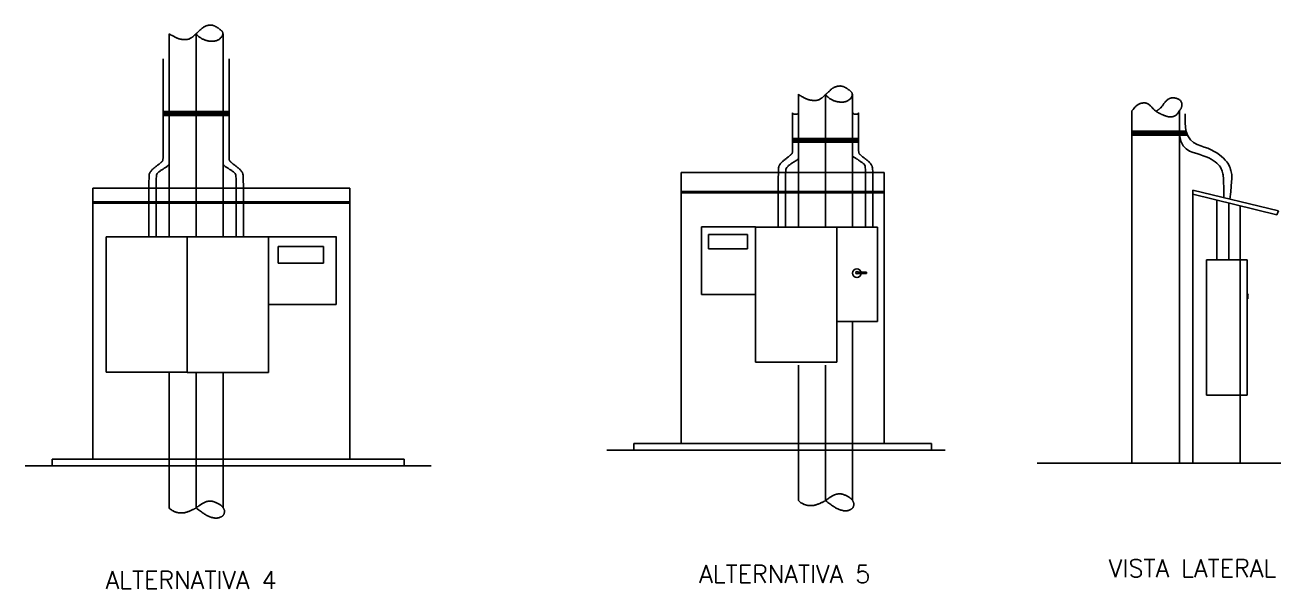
# Model space of a CAD drawing. Extents: x 0 to 422, y 0 to 49.
# Drawn here: x 0.3392 to 0.5248, y 0.4302 to 0.5134 of the extents above; entities that cross this region are included whole.
import ezdxf

# ---------------------------------------------------------------- set-up
doc = ezdxf.new("R2010")
doc.units = 0
doc.header["$LTSCALE"] = 100
doc.header["$MEASUREMENT"] = 0
doc.linetypes.add('DASHED', pattern=[0.75, 0.5, -0.25])
doc.layers.get('0').update_dxf_attribs({"linetype": 'CONTINUOUS'})
doc.styles.add('ROMANS', font='ROMANS.shx', dxfattribs={"height": 250})

msp = doc.modelspace()

# ---------------------------------------------------------------- linework, layer by layer
for p, q in [((0.3605, 0.48933), (0.3605, 0.51213)), ((0.3645, 0.48933), (0.3645, 0.51213)), ((0.3685, 0.48938), (0.3685, 0.51213)), ((0.4535, 0.4916), (0.4535, 0.5032)), ((0.4575, 0.49166), (0.4575, 0.5032)), ((0.4615, 0.49178), (0.4615, 0.5032)), ((0.36938, 0.50066), (0.35962, 0.50066)), ((0.36938, 0.50046), (0.35962, 0.50046)), ((0.36938, 0.50026), (0.35962, 0.50026)), ((0.36938, 0.50006), (0.35962, 0.50006)), ((0.50279, 0.44874), (0.50279, 0.50074)), ((0.50979, 0.50074), (0.50979, 0.44874)), ((0.50277, 0.49776), (0.51079, 0.49776)), ((0.50277, 0.49756), (0.51086, 0.49756)), ((0.50277, 0.49736), (0.51093, 0.49736)), ((0.4624, 0.49669), (0.45265, 0.4967)), ((0.4624, 0.49649), (0.45265, 0.4965)), ((0.4624, 0.49629), (0.45265, 0.4963)), ((0.4624, 0.49609), (0.45265, 0.4961)), ((0.50277, 0.49716), (0.51099, 0.49716)), ((0.43617, 0.45164), (0.43617, 0.49164)), ((0.43617, 0.49164), (0.46617, 0.49164)), ((0.43617, 0.49164), (0.43617, 0.48884)), ((0.46617, 0.49164), (0.46617, 0.45164)), ((0.38723, 0.48933), (0.34923, 0.48933)), ((0.34923, 0.48933), (0.34923, 0.44933)), ((0.38723, 0.44933), (0.38723, 0.48933)), ((0.43617, 0.48884), (0.46617, 0.48884)), ((0.43617, 0.48864), (0.46617, 0.48864)), ((0.43617, 0.48864), (0.43617, 0.48364)), ((0.51179, 0.48905), (0.52445, 0.48597)), ((0.51179, 0.48843), (0.51179, 0.48905)), ((0.51179, 0.44874), (0.51179, 0.48843)), ((0.51179, 0.48843), (0.52421, 0.48541)), ((0.38723, 0.48733), (0.34923, 0.48733)), ((0.38723, 0.48713), (0.34923, 0.48713)), ((0.34923, 0.48713), (0.34923, 0.48213)), ((0.51879, 0.44874), (0.51879, 0.48674)), ((0.52445, 0.48597), (0.52421, 0.48541)), ((0.43917, 0.47364), (0.43917, 0.48364)), ((0.43917, 0.48364), (0.44717, 0.48364)), ((0.44021, 0.4825), (0.44021, 0.48038)), ((0.44596, 0.48249), (0.44021, 0.48249)), ((0.44021, 0.48249), (0.44021, 0.48192)), ((0.44596, 0.48038), (0.44596, 0.48249)), ((0.46517, 0.48357), (0.44715, 0.48357)), ((0.44717, 0.48364), (0.44717, 0.47364)), ((0.44717, 0.48364), (0.44717, 0.47364)), ((0.45917, 0.46964), (0.45917, 0.48357)), ((0.46517, 0.46964), (0.46517, 0.48357)), ((0.35119, 0.48213), (0.36319, 0.48213)), ((0.35119, 0.48213), (0.35119, 0.46217)), ((0.36319, 0.48213), (0.36319, 0.46213)), ((0.36319, 0.48213), (0.38525, 0.48213)), ((0.37519, 0.47213), (0.37519, 0.48213)), ((0.38334, 0.4807), (0.37664, 0.4807)), ((0.37664, 0.4807), (0.37664, 0.47978)), ((0.38334, 0.47824), (0.38334, 0.4807)), ((0.38519, 0.47213), (0.38519, 0.48213)), ((0.37664, 0.48036), (0.37664, 0.47824)), ((0.44021, 0.48038), (0.44596, 0.48038)), ((0.37664, 0.47824), (0.38334, 0.47824)), ((0.46228, 0.47694), (0.46356, 0.47694)), ((0.46356, 0.47694), (0.46356, 0.47675)), ((0.51979, 0.47874), (0.51879, 0.47874)), ((0.51979, 0.45874), (0.51979, 0.47874)), ((0.46356, 0.47675), (0.46229, 0.47675)), ((0.44717, 0.47364), (0.43917, 0.47364)), ((0.44717, 0.47364), (0.44717, 0.46364)), ((0.51979, 0.47373), (0.51989, 0.47373)), ((0.51989, 0.47373), (0.51989, 0.47301)), ((0.51989, 0.47355), (0.51999, 0.4735)), ((0.51998, 0.47347), (0.51989, 0.4735)), ((0.51999, 0.4735), (0.51998, 0.47347)), ((0.37519, 0.46213), (0.37519, 0.47213)), ((0.37519, 0.47213), (0.38519, 0.47213)), ((0.51989, 0.47301), (0.51979, 0.47301)), ((0.45917, 0.46364), (0.45917, 0.46964)), ((0.45917, 0.46964), (0.46517, 0.46964)), ((0.35119, 0.46217), (0.36315, 0.46217)), ((0.36319, 0.46213), (0.37519, 0.46213)), ((0.44717, 0.46364), (0.45917, 0.46364)), ((0.51879, 0.44874), (0.51879, 0.45874)), ((0.51879, 0.45874), (0.51979, 0.45874)), ((0.42917, 0.45164), (0.47317, 0.45164)), ((0.42917, 0.45164), (0.43617, 0.45164)), ((0.42917, 0.45064), (0.42917, 0.45164)), ((0.45517, 0.45164), (0.45217, 0.45164)), ((0.45917, 0.45164), (0.45817, 0.45164)), ((0.46617, 0.45164), (0.46017, 0.45164)), ((0.47317, 0.45164), (0.47317, 0.45064)), ((0.39523, 0.44933), (0.34323, 0.44933)), ((0.34323, 0.44933), (0.34323, 0.44833)), ((0.39523, 0.44933), (0.38723, 0.44933)), ((0.39523, 0.44833), (0.39523, 0.44933)), ((0.42517, 0.45064), (0.47517, 0.45064)), ((0.42517, 0.45064), (0.42917, 0.45064)), ((0.33923, 0.44833), (0.39923, 0.44833)), ((0.39923, 0.44833), (0.39523, 0.44833)), ((0.48879, 0.44874), (0.52479, 0.44874)), ((0.48879, 0.44874), (0.50279, 0.44874)), ((0.50979, 0.44874), (0.51179, 0.44874)), ((0.51179, 0.44874), (0.51879, 0.44874))]:
    msp.add_line(p, q)
at = {"linetype": 'DASHED'}
for p, q in [((0.4615, 0.49046), (0.4615, 0.49178)), ((0.4505, 0.49023), (0.4505, 0.48357)), ((0.4516, 0.49164), (0.4516, 0.48357)), ((0.4535, 0.49041), (0.4535, 0.4916)), ((0.4535, 0.48357), (0.4535, 0.49041)), ((0.4575, 0.49041), (0.4575, 0.49166)), ((0.4575, 0.48357), (0.4575, 0.49041)), ((0.4615, 0.48357), (0.4615, 0.49046)), ((0.46341, 0.49164), (0.46341, 0.48357)), ((0.46451, 0.49023), (0.46451, 0.48357)), ((0.3575, 0.48915), (0.3575, 0.48213)), ((0.35859, 0.48915), (0.35859, 0.48213)), ((0.3605, 0.48213), (0.3605, 0.48933)), ((0.3645, 0.48213), (0.3645, 0.48933)), ((0.3685, 0.48213), (0.3685, 0.48938)), ((0.37041, 0.48915), (0.37041, 0.48213)), ((0.3715, 0.48915), (0.3715, 0.48213)), ((0.51379, 0.47874), (0.51379, 0.45876)), ((0.51879, 0.47874), (0.51379, 0.47874)), ((0.51712, 0.47874), (0.51512, 0.47874)), ((0.4615, 0.46964), (0.4615, 0.44319)), ((0.3605, 0.46211), (0.3605, 0.44211)), ((0.3645, 0.46211), (0.3645, 0.44211)), ((0.3685, 0.46211), (0.3685, 0.44211)), ((0.4535, 0.46319), (0.4535, 0.44319)), ((0.4575, 0.46319), (0.4575, 0.44319)), ((0.51379, 0.45876), (0.51862, 0.45876))]:
    msp.add_line(p, q, dxfattribs=at)
for points in [[(0.3605, 0.51213), (0.36067, 0.51203), (0.36082, 0.51195), (0.36095, 0.51188), (0.36106, 0.51181), (0.36116, 0.51176), (0.36124, 0.51172), (0.36132, 0.51168), (0.36139, 0.51164), (0.36147, 0.5116), (0.36154, 0.51156), (0.36162, 0.51153), (0.36169, 0.51149), (0.36177, 0.51146), (0.36185, 0.51143), (0.36193, 0.5114), (0.36202, 0.51138), (0.3621, 0.51136), (0.36219, 0.51134), (0.36228, 0.51133), (0.36237, 0.51131), (0.36246, 0.5113), (0.36255, 0.5113), (0.36264, 0.51129), (0.36273, 0.51129), (0.36281, 0.51128), (0.36289, 0.51128), (0.36297, 0.51128), (0.36305, 0.51129), (0.36313, 0.51129), (0.36321, 0.5113), (0.36328, 0.51132), (0.36336, 0.51134), (0.36343, 0.51136), (0.36351, 0.51139), (0.36359, 0.51143), (0.36366, 0.51146), (0.36373, 0.51151), (0.3638, 0.51155), (0.36387, 0.51159), (0.36393, 0.51164), (0.36399, 0.51169), (0.36405, 0.51173), (0.3641, 0.51178), (0.36415, 0.51182), (0.36419, 0.51187), (0.36423, 0.51191), (0.36427, 0.51194), (0.3643, 0.51198), (0.36433, 0.512), (0.36436, 0.51203), (0.36439, 0.51205), (0.36442, 0.51207), (0.36444, 0.5121), (0.36447, 0.51212), (0.3645, 0.51214), (0.36452, 0.51216), (0.36456, 0.51219), (0.36459, 0.51222), (0.36462, 0.51226), (0.36466, 0.51229), (0.3647, 0.51233), (0.36475, 0.51237), (0.36479, 0.51241), (0.36484, 0.51246), (0.36489, 0.51251), (0.36494, 0.51256), (0.365, 0.51261), (0.36505, 0.51266), (0.36511, 0.51271), (0.36517, 0.51277), (0.36523, 0.51282), (0.36529, 0.51287), (0.36535, 0.51292), (0.36541, 0.51297), (0.36547, 0.51302), (0.36553, 0.51307), (0.36559, 0.51311), (0.36566, 0.51316), (0.36572, 0.51319), (0.36579, 0.51323), (0.36586, 0.51326), (0.36594, 0.51329), (0.36601, 0.51331), (0.36609, 0.51334), (0.36617, 0.51335), (0.36624, 0.51337), (0.36632, 0.51338), (0.36639, 0.51339), (0.36646, 0.5134), (0.36653, 0.51341), (0.3666, 0.51341), (0.36667, 0.51341), (0.36673, 0.51341), (0.3668, 0.5134), (0.36686, 0.51339), (0.36693, 0.51338), (0.36699, 0.51336), (0.36706, 0.51334), (0.36712, 0.51332), (0.36719, 0.51329), (0.36725, 0.51326), (0.36732, 0.51323), (0.36738, 0.5132), (0.36744, 0.51317), (0.3675, 0.51314), (0.36756, 0.5131), (0.36762, 0.51307), (0.36768, 0.51303), (0.36774, 0.51299), (0.36779, 0.51295), (0.36785, 0.51291), (0.36791, 0.51287), (0.36797, 0.51282), (0.36802, 0.51278), (0.36808, 0.51273), (0.36814, 0.51269), (0.36819, 0.51264), (0.36824, 0.51259), (0.36828, 0.51255), (0.36832, 0.5125), (0.36836, 0.51245), (0.36838, 0.51241), (0.36841, 0.51236), (0.36843, 0.51231), (0.36844, 0.51226), (0.36844, 0.51221), (0.36844, 0.51216), (0.36844, 0.5121), (0.36843, 0.51204), (0.36841, 0.51198), (0.36839, 0.51192), (0.36837, 0.51185), (0.36833, 0.51179), (0.36829, 0.51172), (0.36825, 0.51166), (0.3682, 0.51159), (0.36815, 0.51153), (0.36809, 0.51147), (0.36802, 0.51142), (0.36795, 0.51136), (0.36788, 0.51131), (0.36781, 0.51126), (0.36773, 0.51122), (0.36765, 0.51118), (0.36757, 0.51114), (0.36749, 0.51111), (0.3674, 0.51109), (0.36732, 0.51107), (0.36723, 0.51105), (0.36713, 0.51104), (0.36703, 0.51103), (0.36693, 0.51103), (0.36683, 0.51103), (0.36672, 0.51103), (0.36661, 0.51104), (0.36649, 0.51105), (0.36638, 0.51106), (0.36627, 0.51108), (0.36617, 0.5111), (0.36606, 0.51112), (0.36597, 0.51115), (0.36588, 0.51118), (0.36579, 0.51121), (0.36571, 0.51124), (0.36562, 0.51128), (0.36554, 0.51132), (0.36545, 0.51136), (0.36536, 0.5114), (0.36527, 0.51145), (0.36518, 0.51151), (0.36507, 0.51157), (0.36497, 0.51165), (0.36486, 0.51174), (0.36474, 0.51185), (0.36462, 0.51198), (0.3645, 0.51213)], [(0.3575, 0.48915), (0.35751, 0.48984), (0.35753, 0.49037), (0.35754, 0.49077), (0.35755, 0.49106), (0.35757, 0.49126), (0.35758, 0.49139), (0.35761, 0.49148), (0.35763, 0.49155), (0.35766, 0.49161), (0.3577, 0.49168), (0.35774, 0.49174), (0.35778, 0.4918), (0.35783, 0.49187), (0.35789, 0.49193), (0.35795, 0.492), (0.35801, 0.49207), (0.35808, 0.49213), (0.35815, 0.49219), (0.35823, 0.49226), (0.3583, 0.49232), (0.35838, 0.49239), (0.35846, 0.49245), (0.35855, 0.49252), (0.35863, 0.49258), (0.35871, 0.49264), (0.35879, 0.49271), (0.35887, 0.49277), (0.35894, 0.49283), (0.35902, 0.49289), (0.35908, 0.49294), (0.35914, 0.49299), (0.35919, 0.49303), (0.35924, 0.49307), (0.35927, 0.4931), (0.35931, 0.49313), (0.35933, 0.49316), (0.35936, 0.49318), (0.35938, 0.4932), (0.3594, 0.49322), (0.35942, 0.49324), (0.35944, 0.49326), (0.35946, 0.49329), (0.35948, 0.49331), (0.35951, 0.49334), (0.35953, 0.49336), (0.35955, 0.49339), (0.35957, 0.49342), (0.35958, 0.49346), (0.35959, 0.49353), (0.35961, 0.49386), (0.35961, 0.4947), (0.35962, 0.49631), (0.35962, 0.49894), (0.35963, 0.50284), (0.35963, 0.50827), (0.35963, 0.50845)], [(0.3715, 0.48915), (0.37149, 0.48984), (0.37147, 0.49037), (0.37146, 0.49077), (0.37145, 0.49106), (0.37143, 0.49126), (0.37142, 0.49139), (0.37139, 0.49148), (0.37137, 0.49155), (0.37134, 0.49161), (0.3713, 0.49168), (0.37126, 0.49174), (0.37122, 0.4918), (0.37117, 0.49187), (0.37111, 0.49193), (0.37105, 0.492), (0.37099, 0.49207), (0.37092, 0.49213), (0.37085, 0.49219), (0.37077, 0.49226), (0.3707, 0.49232), (0.37062, 0.49239), (0.37054, 0.49245), (0.37045, 0.49252), (0.37037, 0.49258), (0.37029, 0.49264), (0.37021, 0.49271), (0.37013, 0.49277), (0.37005, 0.49283), (0.36998, 0.49289), (0.36992, 0.49294), (0.36986, 0.49299), (0.36981, 0.49303), (0.36976, 0.49307), (0.36973, 0.4931), (0.36969, 0.49313), (0.36967, 0.49316), (0.36964, 0.49318), (0.36962, 0.4932), (0.3696, 0.49322), (0.36958, 0.49324), (0.36956, 0.49326), (0.36954, 0.49329), (0.36952, 0.49331), (0.36949, 0.49334), (0.36947, 0.49336), (0.36945, 0.49339), (0.36943, 0.49342), (0.36942, 0.49346), (0.3694, 0.49353), (0.36939, 0.49386), (0.36939, 0.4947), (0.36938, 0.49631), (0.36938, 0.49894), (0.36937, 0.50284), (0.36937, 0.50827), (0.36937, 0.50845)], [(0.45352, 0.50314), (0.45369, 0.50304), (0.45384, 0.50295), (0.45397, 0.50288), (0.45408, 0.50282), (0.45418, 0.50277), (0.45426, 0.50272), (0.45434, 0.50268), (0.45441, 0.50264), (0.45449, 0.50261), (0.45456, 0.50257), (0.45463, 0.50253), (0.45471, 0.5025), (0.45479, 0.50247), (0.45487, 0.50244), (0.45495, 0.50241), (0.45503, 0.50238), (0.45512, 0.50236), (0.45521, 0.50235), (0.4553, 0.50233), (0.45539, 0.50232), (0.45548, 0.50231), (0.45557, 0.5023), (0.45566, 0.5023), (0.45575, 0.50229), (0.45583, 0.50229), (0.45591, 0.50229), (0.45599, 0.50229), (0.45607, 0.50229), (0.45615, 0.5023), (0.45623, 0.50231), (0.4563, 0.50232), (0.45638, 0.50234), (0.45645, 0.50237), (0.45653, 0.5024), (0.45661, 0.50243), (0.45668, 0.50247), (0.45675, 0.50251), (0.45682, 0.50256), (0.45689, 0.5026), (0.45695, 0.50265), (0.45701, 0.50269), (0.45707, 0.50274), (0.45712, 0.50278), (0.45717, 0.50283), (0.45721, 0.50287), (0.45725, 0.50291), (0.45729, 0.50295), (0.45732, 0.50298), (0.45735, 0.50301), (0.45738, 0.50304), (0.45741, 0.50306), (0.45744, 0.50308), (0.45746, 0.5031), (0.45749, 0.50312), (0.45751, 0.50315), (0.45754, 0.50317), (0.45757, 0.5032), (0.45761, 0.50323), (0.45764, 0.50326), (0.45768, 0.5033), (0.45772, 0.50334), (0.45776, 0.50338), (0.45781, 0.50342), (0.45786, 0.50347), (0.45791, 0.50352), (0.45796, 0.50356), (0.45802, 0.50362), (0.45807, 0.50367), (0.45813, 0.50372), (0.45819, 0.50377), (0.45825, 0.50383), (0.45831, 0.50388), (0.45837, 0.50393), (0.45843, 0.50398), (0.45849, 0.50403), (0.45855, 0.50408), (0.45861, 0.50412), (0.45868, 0.50416), (0.45874, 0.5042), (0.45881, 0.50424), (0.45888, 0.50427), (0.45896, 0.5043), (0.45903, 0.50432), (0.45911, 0.50434), (0.45919, 0.50436), (0.45926, 0.50438), (0.45934, 0.50439), (0.45941, 0.5044), (0.45948, 0.50441), (0.45955, 0.50441), (0.45962, 0.50442), (0.45969, 0.50442), (0.45975, 0.50441), (0.45982, 0.50441), (0.45988, 0.5044), (0.45995, 0.50438), (0.46001, 0.50437), (0.46008, 0.50435), (0.46014, 0.50433), (0.46021, 0.5043), (0.46027, 0.50427), (0.46034, 0.50424), (0.4604, 0.50421), (0.46046, 0.50418), (0.46052, 0.50414), (0.46058, 0.50411), (0.46064, 0.50407), (0.4607, 0.50404), (0.46076, 0.504), (0.46081, 0.50396), (0.46087, 0.50392), (0.46093, 0.50387), (0.46099, 0.50383), (0.46104, 0.50379), (0.4611, 0.50374), (0.46115, 0.50369), (0.46121, 0.50365), (0.46126, 0.5036), (0.4613, 0.50355), (0.46134, 0.50351), (0.46137, 0.50346), (0.4614, 0.50341), (0.46143, 0.50337), (0.46144, 0.50332), (0.46146, 0.50327), (0.46146, 0.50322), (0.46146, 0.50316), (0.46146, 0.50311), (0.46145, 0.50305), (0.46143, 0.50299), (0.46141, 0.50292), (0.46138, 0.50286), (0.46135, 0.50279), (0.46131, 0.50273), (0.46127, 0.50266), (0.46122, 0.5026), (0.46117, 0.50254), (0.46111, 0.50248), (0.46104, 0.50242), (0.46097, 0.50237), (0.4609, 0.50232), (0.46083, 0.50227), (0.46075, 0.50222), (0.46067, 0.50219), (0.46059, 0.50215), (0.46051, 0.50212), (0.46042, 0.50209), (0.46034, 0.50207), (0.46024, 0.50206), (0.46015, 0.50204), (0.46005, 0.50204), (0.45995, 0.50203), (0.45985, 0.50203), (0.45974, 0.50204), (0.45962, 0.50204), (0.45951, 0.50206), (0.4594, 0.50207), (0.45929, 0.50209), (0.45919, 0.50211), (0.45908, 0.50213), (0.45899, 0.50216), (0.4589, 0.50218), (0.45881, 0.50221), (0.45873, 0.50225), (0.45864, 0.50228), (0.45856, 0.50232), (0.45847, 0.50237), (0.45838, 0.50241), (0.45829, 0.50246), (0.45819, 0.50252), (0.45809, 0.50258), (0.45799, 0.50266), (0.45788, 0.50275), (0.45776, 0.50286), (0.45764, 0.50299), (0.45752, 0.50314)], [(0.50279, 0.50074), (0.50296, 0.50097), (0.50311, 0.50115), (0.50323, 0.50129), (0.50334, 0.50141), (0.50342, 0.50149), (0.5035, 0.50156), (0.50357, 0.50161), (0.50364, 0.50166), (0.50371, 0.5017), (0.50378, 0.50173), (0.50385, 0.50177), (0.50392, 0.5018), (0.50399, 0.50182), (0.50407, 0.50185), (0.50416, 0.50187), (0.50425, 0.50188), (0.50434, 0.5019), (0.50444, 0.50191), (0.50454, 0.50192), (0.50464, 0.50192), (0.50474, 0.50191), (0.50484, 0.5019), (0.50494, 0.50187), (0.50504, 0.50184), (0.50513, 0.5018), (0.50522, 0.50175), (0.5053, 0.50169), (0.50538, 0.50162), (0.50545, 0.50155), (0.50553, 0.50148), (0.5056, 0.50141), (0.50566, 0.50134), (0.50572, 0.50127), (0.50578, 0.50121), (0.50584, 0.50114), (0.5059, 0.50108), (0.50596, 0.50102), (0.50602, 0.50097), (0.50608, 0.50091), (0.50614, 0.50086), (0.5062, 0.5008), (0.50627, 0.50075), (0.50633, 0.5007), (0.5064, 0.50065), (0.50647, 0.50061), (0.50654, 0.50056), (0.50661, 0.50052), (0.50668, 0.50048), (0.50674, 0.50044), (0.50681, 0.5004), (0.50688, 0.50036), (0.50695, 0.50033), (0.50703, 0.5003), (0.5071, 0.50026), (0.50717, 0.50023), (0.50724, 0.5002), (0.50731, 0.50017), (0.50739, 0.50014), (0.50746, 0.5001), (0.50753, 0.50007), (0.5076, 0.50005), (0.50768, 0.50002), (0.50775, 0.49999), (0.50782, 0.49997), (0.50789, 0.49995), (0.50795, 0.49993), (0.50802, 0.49992), (0.50809, 0.4999), (0.50815, 0.49989), (0.50821, 0.49988), (0.50827, 0.49988), (0.50833, 0.49987), (0.50838, 0.49987), (0.50843, 0.49986), (0.50849, 0.49986), (0.50854, 0.49986), (0.5086, 0.49986), (0.50865, 0.49987), (0.50871, 0.49988), (0.50877, 0.49989), (0.50883, 0.4999), (0.5089, 0.49991), (0.50896, 0.49993), (0.50903, 0.49996), (0.5091, 0.49999), (0.50917, 0.50002), (0.50924, 0.50007), (0.50931, 0.50012), (0.50937, 0.50018), (0.50944, 0.50024), (0.5095, 0.50032), (0.50956, 0.50039), (0.50961, 0.50047), (0.50967, 0.50055), (0.50972, 0.50063), (0.50977, 0.50071), (0.50982, 0.50078), (0.50987, 0.50085), (0.50992, 0.50092), (0.50996, 0.50098), (0.51, 0.50105), (0.51004, 0.50112), (0.51007, 0.50118), (0.5101, 0.50125), (0.51013, 0.50133), (0.51015, 0.5014), (0.51016, 0.50147), (0.51018, 0.50155), (0.51018, 0.50163), (0.51018, 0.5017), (0.51017, 0.50178), (0.51016, 0.50186), (0.51014, 0.50193), (0.51012, 0.502), (0.51008, 0.50207), (0.51004, 0.50214), (0.51, 0.5022), (0.50994, 0.50227), (0.50988, 0.50232), (0.50982, 0.50238), (0.50975, 0.50242), (0.50967, 0.50247), (0.50959, 0.50251), (0.5095, 0.50254), (0.50941, 0.50257), (0.50933, 0.5026), (0.50924, 0.50262), (0.50916, 0.50264), (0.50908, 0.50265), (0.50901, 0.50266), (0.50894, 0.50267), (0.50887, 0.50267), (0.5088, 0.50267), (0.50874, 0.50267), (0.50867, 0.50266), (0.50861, 0.50265), (0.50855, 0.50264), (0.50849, 0.50263), (0.50843, 0.50261), (0.50837, 0.50259), (0.50831, 0.50256), (0.50825, 0.50253), (0.50819, 0.5025), (0.50813, 0.50245), (0.50806, 0.50241), (0.508, 0.50236), (0.50794, 0.5023), (0.50788, 0.50224), (0.50781, 0.50218), (0.50775, 0.50211), (0.50769, 0.50204), (0.50763, 0.50197), (0.50756, 0.50189), (0.5075, 0.50182), (0.50744, 0.50174), (0.50739, 0.50166), (0.50733, 0.50158), (0.50728, 0.50151), (0.50722, 0.50144), (0.50718, 0.50138), (0.50713, 0.50132), (0.50708, 0.50126), (0.50704, 0.50122), (0.507, 0.50117), (0.50695, 0.50113), (0.50691, 0.50109), (0.50687, 0.50105), (0.50682, 0.50101), (0.50677, 0.50097), (0.50672, 0.50093), (0.50667, 0.50089), (0.50662, 0.50086), (0.50657, 0.50083), (0.50652, 0.5008), (0.50647, 0.50077), (0.50642, 0.50076)], [(0.4505, 0.49023), (0.45052, 0.49092), (0.45053, 0.49145), (0.45054, 0.49185), (0.45056, 0.49214), (0.45057, 0.49234), (0.45059, 0.49247), (0.45061, 0.49256), (0.45064, 0.49263), (0.45067, 0.49269), (0.4507, 0.49275), (0.45074, 0.49282), (0.45079, 0.49288), (0.45084, 0.49295), (0.45089, 0.49301), (0.45095, 0.49308), (0.45101, 0.49314), (0.45108, 0.49321), (0.45115, 0.49327), (0.45123, 0.49334), (0.45131, 0.4934), (0.45139, 0.49347), (0.45147, 0.49353), (0.45155, 0.4936), (0.45163, 0.49366), (0.45172, 0.49372), (0.4518, 0.49379), (0.45187, 0.49385), (0.45195, 0.49391), (0.45202, 0.49397), (0.45209, 0.49402), (0.45215, 0.49407), (0.4522, 0.49411), (0.45224, 0.49415), (0.45228, 0.49418), (0.45231, 0.49421), (0.45234, 0.49423), (0.45236, 0.49426), (0.45238, 0.49428), (0.4524, 0.4943), (0.45242, 0.49432), (0.45244, 0.49434), (0.45247, 0.49437), (0.45249, 0.49439), (0.45251, 0.49442), (0.45253, 0.49444), (0.45255, 0.49447), (0.45257, 0.4945), (0.45259, 0.49453), (0.4526, 0.49461), (0.45261, 0.49494), (0.45262, 0.49578), (0.45262, 0.49739), (0.45263, 0.50001), (0.45263, 0.50044)], [(0.45263, 0.50044), (0.45269, 0.50039), (0.45274, 0.50034), (0.45279, 0.50031), (0.45283, 0.50028), (0.45287, 0.50027), (0.45291, 0.50025), (0.45294, 0.50025), (0.45298, 0.50024), (0.45301, 0.50024), (0.45305, 0.50024), (0.45308, 0.50024), (0.45312, 0.50024), (0.45315, 0.50024), (0.45318, 0.50025), (0.45321, 0.50025), (0.45324, 0.50026), (0.45327, 0.50026), (0.45329, 0.50027), (0.45331, 0.50027), (0.45333, 0.50028), (0.45335, 0.50029), (0.45337, 0.5003), (0.45338, 0.50031), (0.4534, 0.50033), (0.45341, 0.50034), (0.45343, 0.50036), (0.45344, 0.50037), (0.45345, 0.50039), (0.45347, 0.5004), (0.45348, 0.50042), (0.4535, 0.50043), (0.4535, 0.50044)], [(0.46151, 0.50044), (0.46157, 0.50039), (0.46162, 0.50034), (0.46167, 0.50031), (0.46171, 0.50028), (0.46175, 0.50027), (0.46179, 0.50025), (0.46182, 0.50025), (0.46186, 0.50024), (0.46189, 0.50024), (0.46193, 0.50024), (0.46196, 0.50024), (0.462, 0.50024), (0.46203, 0.50024), (0.46206, 0.50025), (0.46209, 0.50025), (0.46212, 0.50026), (0.46215, 0.50026), (0.46217, 0.50027), (0.46219, 0.50027), (0.46221, 0.50028), (0.46223, 0.50029), (0.46225, 0.5003), (0.46226, 0.50031), (0.46228, 0.50033), (0.46229, 0.50034), (0.4623, 0.50036), (0.46232, 0.50037), (0.46233, 0.50039), (0.46235, 0.5004), (0.46236, 0.50042), (0.46238, 0.50043), (0.46238, 0.50043)], [(0.46451, 0.49023), (0.46449, 0.49092), (0.46448, 0.49145), (0.46447, 0.49185), (0.46445, 0.49214), (0.46444, 0.49234), (0.46442, 0.49247), (0.4644, 0.49256), (0.46437, 0.49263), (0.46434, 0.49269), (0.46431, 0.49275), (0.46427, 0.49282), (0.46422, 0.49288), (0.46417, 0.49295), (0.46412, 0.49301), (0.46406, 0.49308), (0.46399, 0.49314), (0.46393, 0.49321), (0.46385, 0.49327), (0.46378, 0.49334), (0.4637, 0.4934), (0.46362, 0.49347), (0.46354, 0.49353), (0.46346, 0.4936), (0.46338, 0.49366), (0.46329, 0.49372), (0.46321, 0.49379), (0.46313, 0.49385), (0.46306, 0.49391), (0.46299, 0.49397), (0.46292, 0.49402), (0.46286, 0.49407), (0.46281, 0.49411), (0.46277, 0.49415), (0.46273, 0.49418), (0.4627, 0.49421), (0.46267, 0.49423), (0.46265, 0.49426), (0.46263, 0.49428), (0.46261, 0.4943), (0.46259, 0.49432), (0.46256, 0.49434), (0.46254, 0.49437), (0.46252, 0.49439), (0.4625, 0.49442), (0.46248, 0.49444), (0.46246, 0.49447), (0.46244, 0.4945), (0.46242, 0.49453), (0.46241, 0.49461), (0.4624, 0.49494), (0.46239, 0.49578), (0.46239, 0.49739), (0.46238, 0.50001), (0.46238, 0.50044)], [(0.51727, 0.48771), (0.51738, 0.48878), (0.51746, 0.48961), (0.51751, 0.49025), (0.51753, 0.49073), (0.51753, 0.49108), (0.51752, 0.49134), (0.51749, 0.49155), (0.51745, 0.49173), (0.51741, 0.49192), (0.51736, 0.49211), (0.51729, 0.49232), (0.51721, 0.49254), (0.5171, 0.49276), (0.51696, 0.493), (0.51679, 0.49324), (0.51658, 0.49349), (0.51633, 0.49375), (0.51603, 0.49401), (0.5157, 0.49427), (0.51533, 0.49453), (0.51491, 0.49477), (0.51447, 0.495), (0.51399, 0.49522), (0.51348, 0.49541), (0.51294, 0.49559), (0.5124, 0.49579), (0.51188, 0.49606), (0.51142, 0.49646), (0.51104, 0.49704), (0.51077, 0.49783), (0.51063, 0.49891), (0.51066, 0.50031)], [(0.51637, 0.48788), (0.51635, 0.48881), (0.51634, 0.48954), (0.51632, 0.49011), (0.51631, 0.49053), (0.51629, 0.49085), (0.51627, 0.49109), (0.51625, 0.49128), (0.51622, 0.49145), (0.51618, 0.49163), (0.51613, 0.49182), (0.51606, 0.49201), (0.51597, 0.49221), (0.51585, 0.49242), (0.51571, 0.49262), (0.51554, 0.49283), (0.51533, 0.49303), (0.51509, 0.49323), (0.5148, 0.49342), (0.51448, 0.49361), (0.51413, 0.49379), (0.51373, 0.49397), (0.5133, 0.49413), (0.51284, 0.4943), (0.51235, 0.49445), (0.51183, 0.49461), (0.5113, 0.49481), (0.51081, 0.49512), (0.51037, 0.49559), (0.51002, 0.49627), (0.50979, 0.49721), (0.50979, 0.49722)], [(0.4516, 0.49166), (0.45163, 0.49177), (0.45166, 0.49207), (0.45171, 0.49223), (0.45181, 0.49238), (0.45186, 0.49247), (0.45191, 0.49253), (0.45198, 0.4926), (0.45205, 0.49266), (0.45213, 0.49272), (0.45221, 0.49278), (0.4523, 0.49284), (0.45238, 0.4929), (0.45246, 0.49296), (0.45254, 0.49301), (0.45261, 0.49305), (0.45267, 0.4931), (0.45273, 0.49314), (0.45279, 0.49317), (0.45285, 0.49321), (0.45291, 0.49325), (0.45297, 0.49329), (0.45304, 0.49334), (0.45311, 0.49338), (0.45318, 0.49343), (0.45326, 0.49349), (0.45334, 0.49354), (0.45341, 0.49359), (0.45349, 0.49365), (0.4535, 0.49366)], [(0.46341, 0.49164), (0.46341, 0.49169), (0.46339, 0.49209), (0.46338, 0.49238), (0.46335, 0.49258), (0.46331, 0.49271), (0.46327, 0.4928), (0.46321, 0.49287), (0.46315, 0.49293), (0.46307, 0.49299), (0.46299, 0.49306), (0.46291, 0.49312), (0.46283, 0.49318), (0.46274, 0.49323), (0.46266, 0.49329), (0.46259, 0.49334), (0.46252, 0.49339), (0.46245, 0.49343), (0.46239, 0.49347), (0.46233, 0.49351), (0.46227, 0.49355), (0.46221, 0.49359), (0.46215, 0.49363), (0.46209, 0.49367), (0.46202, 0.49372), (0.46194, 0.49377), (0.46186, 0.49382), (0.46179, 0.49387), (0.46171, 0.49393), (0.46163, 0.49398), (0.46156, 0.49403), (0.4615, 0.49408)], [(0.35859, 0.48915), (0.35859, 0.48984), (0.35859, 0.49037), (0.3586, 0.49077), (0.35862, 0.49106), (0.35865, 0.49126), (0.35869, 0.49139), (0.35873, 0.49148), (0.35879, 0.49155), (0.35885, 0.49161), (0.35893, 0.49167), (0.359, 0.49174), (0.35909, 0.4918), (0.35917, 0.49186), (0.35925, 0.49192), (0.35934, 0.49197), (0.35941, 0.49202), (0.35948, 0.49207), (0.35955, 0.49211), (0.35961, 0.49215), (0.35967, 0.49219), (0.35972, 0.49223), (0.35978, 0.49227), (0.35985, 0.49231), (0.35991, 0.49235), (0.35998, 0.4924), (0.36006, 0.49245), (0.36013, 0.4925), (0.36021, 0.49255), (0.36029, 0.49261), (0.36036, 0.49266), (0.36043, 0.49271), (0.3605, 0.49276)], [(0.37041, 0.48915), (0.37041, 0.48984), (0.37041, 0.49037), (0.3704, 0.49077), (0.37038, 0.49106), (0.37035, 0.49126), (0.37031, 0.49139), (0.37027, 0.49148), (0.37021, 0.49155), (0.37015, 0.49161), (0.37007, 0.49167), (0.37, 0.49174), (0.36991, 0.4918), (0.36983, 0.49186), (0.36975, 0.49192), (0.36966, 0.49197), (0.36959, 0.49202), (0.36952, 0.49207), (0.36945, 0.49211), (0.36939, 0.49215), (0.36933, 0.49219), (0.36928, 0.49223), (0.36922, 0.49227), (0.36915, 0.49231), (0.36909, 0.49235), (0.36902, 0.4924), (0.36894, 0.49245), (0.36887, 0.4925), (0.36879, 0.49255), (0.36871, 0.49261), (0.36864, 0.49266), (0.36856, 0.49271), (0.3685, 0.49276)]]:
    msp.add_lwpolyline(points)
for points in [[(0.51534, 0.47874), (0.51534, 0.48757)], [(0.51712, 0.47874), (0.51712, 0.48714)], [(0.4535, 0.44319), (0.45364, 0.44307), (0.45376, 0.44297), (0.45387, 0.44288), (0.45398, 0.44281), (0.45408, 0.44275), (0.45418, 0.4427), (0.45426, 0.44265), (0.45435, 0.44262), (0.45443, 0.44259), (0.4545, 0.44256), (0.45458, 0.44254), (0.45465, 0.44252), (0.45472, 0.4425), (0.45479, 0.44249), (0.45486, 0.44248), (0.45493, 0.44247), (0.45501, 0.44246), (0.45508, 0.44245), (0.45516, 0.44244), (0.45523, 0.44244), (0.45531, 0.44244), (0.45539, 0.44244), (0.45547, 0.44244), (0.45555, 0.44245), (0.45563, 0.44245), (0.45571, 0.44247), (0.45579, 0.44248), (0.45587, 0.4425), (0.45596, 0.44252), (0.45605, 0.44255), (0.45614, 0.44258), (0.45623, 0.44261), (0.45633, 0.44264), (0.45643, 0.44268), (0.45653, 0.44272), (0.45664, 0.44276), (0.45674, 0.44281), (0.45683, 0.44285), (0.45693, 0.44289), (0.45701, 0.44293), (0.45709, 0.44297), (0.45716, 0.443), (0.45723, 0.44304), (0.45729, 0.44307), (0.45735, 0.44311), (0.4574, 0.44314), (0.45746, 0.44317), (0.45751, 0.44321), (0.45757, 0.44325), (0.45762, 0.44329), (0.45768, 0.44333), (0.45774, 0.44337), (0.4578, 0.44342), (0.45786, 0.44346), (0.45793, 0.44351), (0.45799, 0.44356), (0.45806, 0.4436), (0.45814, 0.44365), (0.45821, 0.4437), (0.45829, 0.44375), (0.45837, 0.4438), (0.45844, 0.44384), (0.45852, 0.44388), (0.4586, 0.44393), (0.45867, 0.44396), (0.45874, 0.444), (0.45881, 0.44403), (0.45888, 0.44406), (0.45895, 0.44409), (0.45902, 0.44411), (0.4591, 0.44413), (0.45917, 0.44415), (0.45925, 0.44416), (0.45933, 0.44417), (0.45941, 0.44418), (0.45949, 0.44419), (0.45958, 0.44419), (0.45966, 0.44418), (0.45974, 0.44418), (0.45982, 0.44417), (0.4599, 0.44416), (0.45997, 0.44414), (0.46005, 0.44413), (0.46012, 0.4441), (0.4602, 0.44408), (0.46028, 0.44405), (0.46036, 0.44401), (0.46044, 0.44397), (0.46053, 0.44393), (0.46063, 0.44388), (0.46072, 0.44383), (0.46082, 0.44378), (0.46091, 0.44373), (0.461, 0.44367), (0.46108, 0.44362), (0.46115, 0.44357), (0.46122, 0.44352), (0.46127, 0.44347), (0.46132, 0.44342), (0.46137, 0.44337), (0.4614, 0.44332), (0.46144, 0.44328), (0.46147, 0.44323), (0.4615, 0.44319), (0.46152, 0.44315), (0.46155, 0.4431), (0.46158, 0.44306), (0.4616, 0.44301), (0.46162, 0.44297), (0.46164, 0.44292), (0.46166, 0.44288), (0.46167, 0.44283), (0.46168, 0.44278), (0.46169, 0.44274), (0.46169, 0.44269), (0.46169, 0.44264), (0.46169, 0.44259), (0.46168, 0.44254), (0.46168, 0.44249), (0.46167, 0.44245), (0.46166, 0.4424), (0.46164, 0.44235), (0.46163, 0.44231), (0.46161, 0.44227), (0.46159, 0.44223), (0.46157, 0.44219), (0.46155, 0.44215), (0.46152, 0.44211), (0.46149, 0.44208), (0.46146, 0.44204), (0.46142, 0.44201), (0.46138, 0.44198), (0.46134, 0.44195), (0.46129, 0.44192), (0.46124, 0.44189), (0.46118, 0.44186), (0.46112, 0.44183), (0.46105, 0.4418), (0.46098, 0.44177), (0.4609, 0.44174), (0.46081, 0.44172), (0.46072, 0.4417), (0.46062, 0.44168), (0.46052, 0.44168), (0.4604, 0.44168), (0.46028, 0.44169), (0.46016, 0.4417), (0.46004, 0.44172), (0.45991, 0.44175), (0.45978, 0.44178), (0.45966, 0.44182), (0.45953, 0.44187), (0.45942, 0.44191), (0.4593, 0.44197), (0.45919, 0.44202), (0.45909, 0.44208), (0.45898, 0.44214), (0.45887, 0.44221), (0.45876, 0.44228), (0.45864, 0.44236), (0.45852, 0.44243), (0.4584, 0.44252), (0.45827, 0.44261), (0.45814, 0.4427), (0.45799, 0.44281), (0.45784, 0.44292), (0.45768, 0.44305), (0.4575, 0.44319)], [(0.3605, 0.44211), (0.36063, 0.44199), (0.36075, 0.44189), (0.36087, 0.4418), (0.36098, 0.44173), (0.36108, 0.44167), (0.36117, 0.44162), (0.36126, 0.44158), (0.36134, 0.44154), (0.36142, 0.44151), (0.3615, 0.44148), (0.36157, 0.44146), (0.36164, 0.44144), (0.36172, 0.44143), (0.36179, 0.44141), (0.36186, 0.4414), (0.36193, 0.44139), (0.362, 0.44138), (0.36208, 0.44137), (0.36215, 0.44136), (0.36223, 0.44136), (0.36231, 0.44136), (0.36239, 0.44136), (0.36247, 0.44136), (0.36255, 0.44137), (0.36263, 0.44137), (0.36271, 0.44139), (0.36279, 0.4414), (0.36287, 0.44142), (0.36295, 0.44144), (0.36304, 0.44147), (0.36313, 0.4415), (0.36323, 0.44153), (0.36333, 0.44156), (0.36343, 0.4416), (0.36353, 0.44164), (0.36363, 0.44169), (0.36373, 0.44173), (0.36383, 0.44177), (0.36392, 0.44181), (0.36401, 0.44185), (0.36409, 0.44189), (0.36416, 0.44192), (0.36422, 0.44196), (0.36429, 0.44199), (0.36434, 0.44203), (0.3644, 0.44206), (0.36445, 0.44209), (0.36451, 0.44213), (0.36456, 0.44217), (0.36462, 0.44221), (0.36467, 0.44225), (0.36473, 0.44229), (0.36479, 0.44234), (0.36486, 0.44238), (0.36492, 0.44243), (0.36499, 0.44248), (0.36506, 0.44252), (0.36513, 0.44257), (0.36521, 0.44262), (0.36529, 0.44267), (0.36536, 0.44272), (0.36544, 0.44276), (0.36552, 0.4428), (0.36559, 0.44285), (0.36566, 0.44288), (0.36573, 0.44292), (0.36581, 0.44295), (0.36588, 0.44298), (0.36595, 0.44301), (0.36602, 0.44303), (0.36609, 0.44305), (0.36617, 0.44307), (0.36624, 0.44308), (0.36632, 0.44309), (0.36641, 0.4431), (0.36649, 0.44311), (0.36657, 0.44311), (0.36665, 0.44311), (0.36673, 0.4431), (0.36681, 0.44309), (0.36689, 0.44308), (0.36697, 0.44307), (0.36704, 0.44305), (0.36712, 0.44302), (0.36719, 0.443), (0.36727, 0.44297), (0.36735, 0.44293), (0.36744, 0.44289), (0.36753, 0.44285), (0.36762, 0.4428), (0.36772, 0.44275), (0.36781, 0.4427), (0.3679, 0.44265), (0.36799, 0.44259), (0.36807, 0.44254), (0.36815, 0.44249), (0.36821, 0.44244), (0.36827, 0.44239), (0.36832, 0.44234), (0.36836, 0.44229), (0.3684, 0.44225), (0.36843, 0.4422), (0.36846, 0.44216), (0.36849, 0.44211), (0.36852, 0.44207), (0.36855, 0.44202), (0.36857, 0.44198), (0.3686, 0.44194), (0.36862, 0.44189), (0.36864, 0.44185), (0.36865, 0.4418), (0.36867, 0.44175), (0.36868, 0.44171), (0.36868, 0.44166), (0.36869, 0.44161), (0.36869, 0.44156), (0.36868, 0.44151), (0.36868, 0.44146), (0.36867, 0.44141), (0.36866, 0.44137), (0.36865, 0.44132), (0.36864, 0.44127), (0.36862, 0.44123), (0.36861, 0.44119), (0.36859, 0.44115), (0.36857, 0.44111), (0.36854, 0.44107), (0.36851, 0.44103), (0.36848, 0.441), (0.36845, 0.44096), (0.36842, 0.44093), (0.36838, 0.4409), (0.36833, 0.44087), (0.36828, 0.44084), (0.36823, 0.44081), (0.36817, 0.44078), (0.36811, 0.44075), (0.36804, 0.44072), (0.36797, 0.44069), (0.36789, 0.44066), (0.36781, 0.44064), (0.36772, 0.44062), (0.36762, 0.4406), (0.36751, 0.4406), (0.3674, 0.4406), (0.36728, 0.44061), (0.36716, 0.44062), (0.36703, 0.44064), (0.3669, 0.44067), (0.36678, 0.44071), (0.36665, 0.44074), (0.36653, 0.44079), (0.36641, 0.44083), (0.3663, 0.44089), (0.36619, 0.44094), (0.36608, 0.441), (0.36597, 0.44106), (0.36586, 0.44113), (0.36575, 0.4412), (0.36564, 0.44128), (0.36552, 0.44135), (0.3654, 0.44144), (0.36527, 0.44153), (0.36513, 0.44162), (0.36499, 0.44173), (0.36484, 0.44184), (0.36467, 0.44197), (0.3645, 0.44211)]]:
    msp.add_lwpolyline(points, dxfattribs=at)
for centre, radius in [((0.46213, 0.47678), 0.000649), ((0.46215, 0.47684), 0.000169)]:
    msp.add_circle(centre, radius)

# ---------------------------------------------------------------- texts
at = {"style": 'ROMANS'}
for s, p in [('VISTA LATERAL', (0.49937, 0.4319)), ('ALTERNATIVA 4', (0.35112, 0.43015)), ('ALTERNATIVA 5', (0.43884, 0.43103))]:
    msp.add_text(s, height=0.0026, dxfattribs=at).set_placement(p)

doc.saveas('drawing.dxf')
